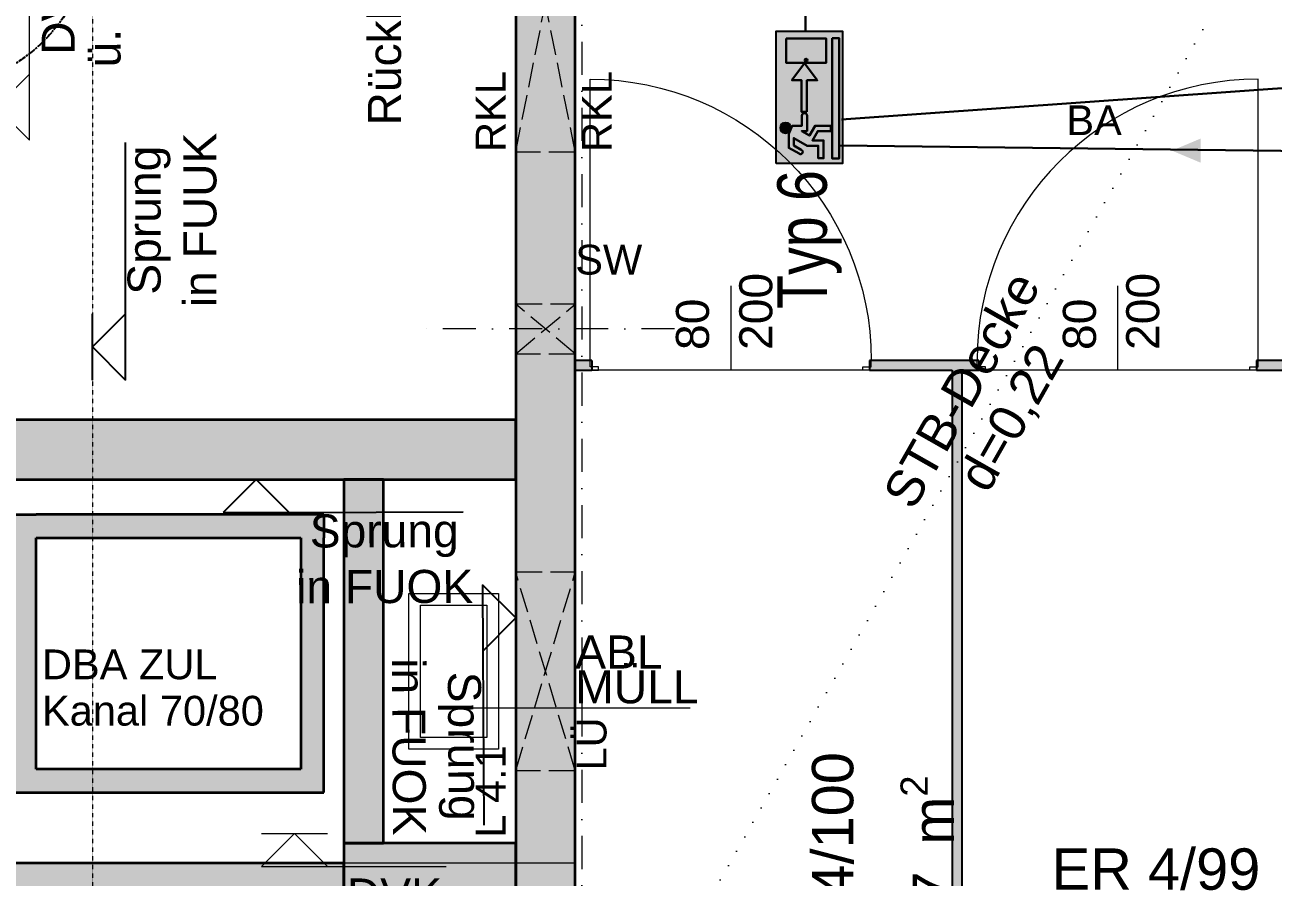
# Model space of a CAD drawing. Header units: millimetres. Extents: x 32522367 to 32638135, y 41424826 to 41540167.
# Drawn here: x 32562245 to 32566018, y 41512432 to 41515007 of the extents above; entities that cross this region are included whole.
import ezdxf
from ezdxf.enums import TextEntityAlignment as Align

# ---------------------------------------------------------------- set-up
doc = ezdxf.new("R2010")
doc.units = ezdxf.units.MM
for name, pattern in [('ACAD_ISO08W100', [36, 24, -3, 6, -3]), ('Achse', [0.2, 0.1, -0.05, 0, -0.05]), ('Punktlinie weit', [0.05, 0, -0.05]), ('Raster', [0.2, 0.1, -0.05, 0, -0.05]), ('Strichlinie eng', [0.1, 0.075, -0.025]), ('Untersicht', [0.1, 0.075, -0.025])]:
    doc.linetypes.add(name, pattern=pattern)
for name, color, linetype in [('000 Achsraster Haupt', 251, 'Continuous'), ('120 Wand Innen tragend', 251, 'Continuous'), ('130 Wand Innen', 251, 'Continuous'), ('215 DVK darüber', 251, 'Continuous'), ('220 Bodenaufbau', 251, 'Continuous'), ('240 Unterdaemmung', 251, 'Continuous'), ('811 Raum 2.Erschließung_ Nebenräume_Allg.räume_Technik', 251, 'Continuous'), ('955 Polierplan Beschriftung', 251, 'Continuous'), ('Archicad Tür-Marker', 251, 'Continuous'), ('Archicad Türen', 251, 'Continuous'), ('dp_GE_SIBEL', 80, 'Continuous')]:
    doc.layers.add(name, color=color, linetype=linetype)
for name, color, linetype, lineweight in [('000 Achsraster Haupt_Stift_Nr__1', 251, 'Continuous', 13), ('120 Wand Innen tragend_Stift_Nr__1', 251, 'Continuous', 13), ('120 Wand Innen tragend_Stift_Nr__24', 251, 'Continuous', 13), ('120 Wand Innen tragend_Stift_Nr__6', 251, 'Continuous', 13), ('120 Wand Innen tragend_Stift_Nr__78', 251, 'Continuous', 13), ('120 Wand Innen tragend_Stift_Nr__8', 251, 'Continuous', 35), ('130 Wand Innen_Stift_Nr__23', 251, 'Continuous', 13), ('130 Wand Innen_Stift_Nr__26', 251, 'Continuous', 13), ('130 Wand Innen_Stift_Nr__29', 251, 'Continuous', 13), ('130 Wand Innen_Stift_Nr__4', 251, 'Continuous', 35), ('130 Wand Innen_Stift_Nr__7', 251, 'Continuous', 25), ('215 DVK darunter_Stift_Nr__1', 251, 'Continuous', 13), ('215 DVK darüber_Stift_Nr__16', 251, 'Continuous', 25), ('215 DVK darüber_Stift_Nr__17', 251, 'Continuous', 18), ('220 Bodenaufbau_Stift_Nr__6', 251, 'Continuous', 13), ('240 Unterdaemmung_Stift_Nr__6', 251, 'Continuous', 13), ('410 Treppe_Stift_Nr__1', 251, 'Continuous', 13), ('715 Lueftung_Stift_Nr__1', 251, 'Continuous', 13), ('720 Haustechnik Installation_Stift_Nr__1', 251, 'Continuous', 13), ('945 Einreichplan Beschriftung_Stift_Nr__61', 251, 'Continuous', 25), ('955 Polierplan Beschriftung_Stift_Nr__1', 251, 'Continuous', 13), ('956 Durchbruch Beschriftung_Stift_Nr__61', 251, 'Continuous', 25), ('Archicad Raumstempel_Stift_Nr__1', 251, 'Continuous', 13), ('Archicad Tür-Marker_Stift_Nr__1', 251, 'Continuous', 13), ('Archicad Türen_Stift_Nr__1', 251, 'Continuous', 13), ('Archicad Türen_Stift_Nr__7', 251, 'Continuous', 25), ('dp_GE_ST_Attribut_Attribut1', 250, 'Continuous', 5)]:
    doc.layers.add(name, color=color, linetype=linetype, lineweight=lineweight)
doc.layers.add('E2_LEHR_WEG_B_INTERPRETATION', color=112, linetype='Continuous', lineweight=80, true_color=0x20dd55)
doc.layers.add('E_ERDUNG', color=150, linetype='ACAD_ISO08W100', true_color=0x0f87ff)
doc.layers.add('E_NACHRTECH', color=3, linetype='Continuous', true_color=0x00fa00)
doc.styles.add('DPG_TXT', font='arial.ttf', dxfattribs={"width": 0.8})
doc.styles.add('ERSTELLTER_STIL_1', font='arial.ttf')

# ---------------------------------------------------------------- blocks, each defined once
blk = doc.blocks.new('9809550')
at = {"color": 18, "lineweight": 30, "true_color": 0x000000}
for points in [[(423921.7, 99168.8), (423956.8, 99168.8), (423956.8, 99202.9), (423984.5, 99214.5), (424033.7, 99214.5), (424053.8, 99178.3)], [(424040.2, 99170.9), (424025.2, 99196.7), (423999.7, 99196.8), (424026.2, 99150.3), (424026.2, 99110.9), (424070.2, 99110.9), (424070.2, 99092.3), (424007.5, 99092.3), (424007.5, 99131.7), (423975, 99113.1), (423975, 99067), (423956.5, 99067), (423956.5, 99122.4), (423990.5, 99141.9), (423975.1, 99168.8), (423975.1, 99150.2), (423921.7, 99150.3)]]:
    blk.add_lwpolyline(points, dxfattribs=at)
blk.add_circle((423963.6, 99225.9), 18.1, dxfattribs=at)
for centre, radius, start, end in [((423921.7, 99159.5), 9.27, 89.9849, 270.0151), ((424047.8, 99173.1), 7.96, 195.7299, 41.4005)]:
    blk.add_arc(centre, radius, start, end, dxfattribs=at)
blk = doc.blocks.new('RIVO_ARR_right')
at = {"true_color": 0x56c81e}
h = blk.add_hatch(color=72, dxfattribs=at)
h.dxf.hatch_style = 1
h.paths.add_polyline_path([(2487.16, 1634.5), (2487.16, 1625.66), (2504.83, 1625.66), (2504.83, 1634.5)])
h.paths.add_polyline_path([(2492.61, 1633.26, -0.535619), (2491.66, 1632.63), (2492.18, 1632.39), (2492.18, 1631.09), (2493.52, 1631.09, -0.998804), (2493.52, 1630.38), (2491.49, 1630.38), (2491.49, 1631.09), (2490.9, 1630.06), (2492.19, 1629.32), (2492.19, 1627.21), (2491.49, 1627.21), (2491.49, 1628.96), (2490.25, 1629.67), (2490.25, 1628.17), (2487.86, 1628.17), (2487.86, 1628.88), (2489.54, 1628.88), (2489.54, 1630.38), (2490.55, 1632.15), (2489.58, 1632.15), (2489.01, 1631.17, -1.25347), (2488.49, 1631.45), (2489.25, 1632.83), (2491.13, 1632.83), (2491.66, 1632.63, -0.302406), (2491.24, 1633.26, -1)], flags=16)
h.paths.add_polyline_path([(2498.29, 1631.11), (2498.29, 1632.4), (2500.54, 1630.72), (2498.27, 1629.02), (2498.27, 1630.4), (2494.05, 1630.4), (2494.05, 1631.11)], flags=16)
h.paths.add_polyline_path([(2500.61, 1633.18), (2503.85, 1633.18), (2503.85, 1627.83), (2500.61, 1627.83)], flags=16)
h.paths.add_polyline_path([(2503.92, 1627.01), (2503.92, 1626.11), (2487.82, 1626.11), (2487.82, 1627.01)], flags=16)
h.paths.add_polyline_path([(2501.16, 1630.51, -1), (2500.78, 1630.51, -1)], flags=0)
at = {"true_color": 0xffffff}
h = blk.add_hatch(color=7, dxfattribs=at)
h.dxf.hatch_style = 1
h.paths.add_polyline_path([(2491.24, 1633.26, 1), (2492.61, 1633.26, 1)])
h = blk.add_hatch(color=7, dxfattribs=at)
h.dxf.hatch_style = 1
h.paths.add_polyline_path([(2492.18, 1632.39), (2491.13, 1632.83), (2489.25, 1632.83), (2488.49, 1631.45, 1.25347), (2489.01, 1631.17), (2489.58, 1632.15), (2490.55, 1632.15), (2489.54, 1630.38), (2489.54, 1628.88), (2487.86, 1628.88), (2487.86, 1628.17), (2490.25, 1628.17), (2490.25, 1629.67), (2491.49, 1628.96), (2491.49, 1627.21), (2492.19, 1627.21), (2492.19, 1629.32), (2490.9, 1630.06), (2491.49, 1631.09), (2491.49, 1630.38), (2493.52, 1630.38, 0.998804), (2493.52, 1631.09), (2492.18, 1631.09)])
h = blk.add_hatch(color=7, dxfattribs=at)
h.dxf.hatch_style = 1
h.paths.add_polyline_path([(2498.29, 1631.11), (2494.05, 1631.11), (2494.05, 1630.4), (2498.27, 1630.4), (2498.27, 1629.02), (2500.54, 1630.72), (2498.29, 1632.4)])
h = blk.add_hatch(color=7, dxfattribs=at)
h.dxf.hatch_style = 1
h.paths.add_polyline_path([(2500.61, 1627.83), (2503.85, 1627.83), (2503.85, 1633.18), (2500.61, 1633.18)])
h.paths.add_polyline_path([(2501.16, 1630.51, -1), (2500.78, 1630.51, -1)], flags=16)
h = blk.add_hatch(color=7, dxfattribs=at)
h.dxf.hatch_style = 1
h.paths.add_polyline_path([(2500.78, 1630.51, 1), (2501.16, 1630.51, 1)])
h = blk.add_hatch(color=7, dxfattribs=at)
h.dxf.hatch_style = 1
h.paths.add_polyline_path([(2487.82, 1627.01), (2487.82, 1626.11), (2503.92, 1626.11), (2503.92, 1627.01)])
blk.add_lwpolyline([(2487.16, 1634.5), (2504.83, 1634.5), (2504.83, 1625.66), (2487.16, 1625.66)], close=True)
at = {"color": 18, "lineweight": 30, "true_color": 0x000000}
blk.add_lwpolyline([(2494.05, 1630.4), (2498.27, 1630.4), (2498.27, 1629.02), (2500.54, 1630.72), (2498.29, 1632.4), (2498.29, 1631.11), (2494.05, 1631.11), (2494.05, 1630.4)], dxfattribs=at)
for points in [[(2503.85, 1633.18), (2500.61, 1633.18), (2500.61, 1627.83), (2503.85, 1627.83)], [(2503.92, 1627.01), (2487.82, 1627.01), (2487.82, 1626.11), (2503.92, 1626.11)]]:
    blk.add_lwpolyline(points, close=True, dxfattribs=at)
blk.add_circle((2500.97, 1630.51), 0.19, dxfattribs=at)
at = {"xscale": -0.0381026673526157, "yscale": 0.0381026673526157, "zscale": 0.0381026673526157, "rotation": 359.9999999997448}
blk.add_blockref('9809550', (18646.07, -2147.51), dxfattribs=at)
blk = doc.blocks.new('ER 4_100__106', base_point=(38.0297, 62.6195))
at = {"layer": 'Archicad Raumstempel_Stift_Nr__1', "color": 7, "lineweight": 13, "insert": (38.0818, 62.1876), "char_height": 0.125, "attachment_point": 1, "rotation": 73.6401, "style": 'ERSTELLTER_STIL_1'}
blk.add_mtext('\\A1;{\\pql;\\pt0,0.05;\\fArial|b0|i0|c0|p0;\\W1.000000;2,07\\fArial|b0|i0|c0|p0;\\W1.000000;\\A1{\\H.66x;\\S^  ;}\\fArial|b0|i0|c0|p0;\\W1.000000; m\\fArial|b0|i0|c0|p0;\\W1.000000;\\A1{\\H.66x;\\S2^  ;}}', dxfattribs=at)
at = {"layer": 'Archicad Raumstempel_Stift_Nr__1', "color": 7, "lineweight": 13, "style": 'ERSTELLTER_STIL_1'}
for tag, p in [('DUMMY_890', (38.0084, 62.9168)), ('ROOM_NAME', (37.8171, 62.2367)), ('DUMMY_891', (38.0527, 62.1961))]:
    blk.add_attdef(tag, text='', height=0.125, rotation=73.6401, dxfattribs=at).set_placement(p, align=Align.TOP_LEFT)
blk = doc.blocks.new('ER 4_99__108', base_point=(38.8557, 62.1854))
at = {"layer": 'Archicad Raumstempel_Stift_Nr__1', "color": 7, "lineweight": 13, "insert": (38.5579, 62.2156), "char_height": 0.125, "attachment_point": 1, "rotation": 343.6401, "style": 'ERSTELLTER_STIL_1'}
blk.add_mtext('\\A1;{\\pql;\\pt0,0.05;\\fArial|b0|i0|c0|p0;\\W1.000000;2,61\\fArial|b0|i0|c0|p0;\\W1.000000;\\A1{\\H.66x;\\S^  ;}\\fArial|b0|i0|c0|p0;\\W1.000000; m\\fArial|b0|i0|c0|p0;\\W1.000000;\\A1{\\H.66x;\\S2^  ;}}', dxfattribs=at)
at = {"layer": 'Archicad Raumstempel_Stift_Nr__1', "color": 7, "lineweight": 13, "style": 'ERSTELLTER_STIL_1'}
for tag, p in [('ROOM_NAME', (38.6356, 62.4517)), ('DUMMY_890', (39.2003, 62.3146)), ('DUMMY_891', (38.5665, 62.2447))]:
    blk.add_attdef(tag, text='', height=0.125, rotation=343.6401, dxfattribs=at).set_placement(p, align=Align.TOP_LEFT)
blk = doc.blocks.new('Öffnung_3')
at = {"layer": '120 Wand Innen tragend_Stift_Nr__1', "color": 7, "linetype": 'Untersicht', "lineweight": 13}
for p, q in [((37.8464, 64.8776), (37.9272, 65.7919)), ((37.6737, 64.9283), (38.0999, 65.7412))]:
    blk.add_line(p, q, dxfattribs=at)
at = {"layer": '120 Wand Innen tragend_Stift_Nr__6', "color": 7, "linetype": 'Untersicht', "lineweight": 13, "flags": 128}
for points in [[(38.0999, 65.7412), (37.9272, 65.7919)], [(37.6737, 64.9283), (37.8464, 64.8776)]]:
    blk.add_lwpolyline(points, dxfattribs=at)
at = {"layer": '120 Wand Innen tragend_Stift_Nr__8', "color": 7, "linetype": 'Continuous', "lineweight": 35, "flags": 128}
for points in [[(37.9272, 65.7919), (37.6737, 64.9283)], [(37.8464, 64.8776), (38.0999, 65.7412)]]:
    blk.add_lwpolyline(points, dxfattribs=at)
blk = doc.blocks.new('Öffnung_4')
at = {"layer": '120 Wand Innen tragend_Stift_Nr__1', "color": 7, "linetype": 'Untersicht', "lineweight": 13}
for p, q in [((37.3197, 63.0833), (37.316, 63.7097)), ((37.147, 63.134), (37.4887, 63.659))]:
    blk.add_line(p, q, dxfattribs=at)
at = {"layer": '120 Wand Innen tragend_Stift_Nr__6', "color": 7, "linetype": 'Untersicht', "lineweight": 13, "flags": 128}
for points in [[(37.4887, 63.659), (37.316, 63.7097)], [(37.147, 63.134), (37.3197, 63.0833)]]:
    blk.add_lwpolyline(points, dxfattribs=at)
at = {"layer": '120 Wand Innen tragend_Stift_Nr__8', "color": 7, "linetype": 'Continuous', "lineweight": 35, "flags": 128}
for points in [[(37.316, 63.7097), (37.147, 63.134)], [(37.3197, 63.0833), (37.4887, 63.659)]]:
    blk.add_lwpolyline(points, dxfattribs=at)
blk = doc.blocks.new('Öffnung_10')
at = {"layer": '120 Wand Innen tragend_Stift_Nr__1', "color": 7, "linetype": 'Untersicht', "lineweight": 13}
for p, q in [((37.6746, 64.2923), (37.5442, 64.4869)), ((37.5019, 64.343), (37.7169, 64.4362))]:
    blk.add_line(p, q, dxfattribs=at)
at = {"layer": '120 Wand Innen tragend_Stift_Nr__78', "color": 5, "linetype": 'Achse', "lineweight": 13}
blk.add_line((37.9836, 64.2798), (37.2352, 64.4995), dxfattribs=at)
blk = doc.blocks.new('Öffnung_12')
at = {"layer": '120 Wand Innen tragend_Stift_Nr__1', "color": 7, "linetype": 'Untersicht', "lineweight": 13}
for p, q in [((37.6746, 64.2923), (37.5442, 64.4869)), ((37.5019, 64.343), (37.7169, 64.4362))]:
    blk.add_line(p, q, dxfattribs=at)
at = {"layer": '120 Wand Innen tragend_Stift_Nr__6', "color": 7, "linetype": 'Untersicht', "lineweight": 13, "flags": 128}
for points in [[(37.7169, 64.4362), (37.5442, 64.4869)], [(37.5019, 64.343), (37.6746, 64.2923)]]:
    blk.add_lwpolyline(points, dxfattribs=at)
at = {"layer": '120 Wand Innen tragend_Stift_Nr__78', "color": 5, "linetype": 'Achse', "lineweight": 13}
blk.add_line((37.9836, 64.2798), (37.2352, 64.4995), dxfattribs=at)
at = {"layer": '120 Wand Innen tragend_Stift_Nr__8', "color": 7, "linetype": 'Continuous', "lineweight": 35, "flags": 128}
for points in [[(37.5442, 64.4869), (37.5019, 64.343)], [(37.6746, 64.2923), (37.7169, 64.4362)]]:
    blk.add_lwpolyline(points, dxfattribs=at)
blk = doc.blocks.new('Wand_1', base_point=(37.0043, 62.0087))
at = {"layer": '120 Wand Innen tragend_Stift_Nr__24', "linetype": 'Continuous', "lineweight": 13}
blk.add_hatch(color=92, dxfattribs=at).paths.add_polyline_path([(36.8315, 62.0594), (37.0043, 62.0087), (38.8154, 68.1783), (38.6427, 68.229)])
at = {"layer": '120 Wand Innen tragend_Stift_Nr__8', "color": 7, "linetype": 'Continuous', "lineweight": 35, "flags": 128}
for points in [[(37.6737, 64.9283), (37.5442, 64.4869)], [(37.7169, 64.4362), (37.8464, 64.8776)], [(37.5019, 64.343), (37.316, 63.7097)], [(37.4887, 63.659), (37.6746, 64.2923)], [(37.147, 63.134), (36.9583, 62.4912)], [(37.131, 62.4405), (37.3197, 63.0833)]]:
    blk.add_lwpolyline(points, dxfattribs=at)
blk = doc.blocks.new('Decke_16', base_point=(24.3313, 82.1748))
at = {"layer": '220 Bodenaufbau_Stift_Nr__6', "color": 7, "linetype": 'Continuous', "lineweight": 13, "flags": 128}
blk.add_lwpolyline([(59.3435, 55.1382), (36.9197, 61.7208), (37.2409, 62.8147), (35.5329, 63.316), (36.3329, 66.0411), (34.577, 66.5565), (35.7318, 70.4905), (29.7541, 72.2453), (27.0697, 63.1012), (28.6817, 62.628), (28.1015, 60.6514), (28.9938, 60.3894), (28.2727, 57.9331), (27.6682, 58.1105), (26.8711, 55.3951), (27.7443, 55.1388), (27.4133, 54.0114)], dxfattribs=at)
blk = doc.blocks.new('Decke_19', base_point=(41.8861, 66.7454))
at = {"layer": '240 Unterdaemmung_Stift_Nr__6', "color": 7, "linetype": 'Strichlinie eng', "lineweight": 13, "flags": 128}
blk.add_lwpolyline([(41.8861, 66.7454), (38.6717, 67.689), (37.0042, 62.0087), (40.2186, 61.0651)], close=True, dxfattribs=at)
blk = doc.blocks.new('Wand_37', base_point=(36.3836, 66.2138))
at = {"layer": '120 Wand Innen tragend_Stift_Nr__24', "linetype": 'Continuous', "lineweight": 13}
blk.add_hatch(color=92, dxfattribs=at).paths.add_polyline_path([(36.1602, 66.0918), (35.3856, 63.4531), (35.5583, 63.4024), (36.3329, 66.0411)])
at = {"layer": '120 Wand Innen tragend_Stift_Nr__8', "color": 7, "linetype": 'Continuous', "lineweight": 35, "flags": 128}
for points in [[(36.1602, 66.0918), (35.3856, 63.4531)], [(35.5583, 63.4024), (36.3329, 66.0411)], [(35.3856, 63.4531), (35.5583, 63.4024)]]:
    blk.add_lwpolyline(points, dxfattribs=at)
blk = doc.blocks.new('Wand_156', base_point=(37.4456, 64.1511))
at = {"layer": '120 Wand Innen tragend_Stift_Nr__24', "linetype": 'Continuous', "lineweight": 13}
blk.add_hatch(color=92, dxfattribs=at).paths.add_polyline_path([(37.4456, 64.1511), (35.9391, 64.5933), (35.8884, 64.4206), (37.3949, 63.9784)])
at = {"layer": '120 Wand Innen tragend_Stift_Nr__8', "color": 7, "linetype": 'Continuous', "lineweight": 35, "flags": 128}
for points in [[(35.9391, 64.5933), (35.8884, 64.4206)], [(37.4456, 64.1511), (35.9391, 64.5933)], [(35.8884, 64.4206), (37.3949, 63.9784)], [(37.3949, 63.9784), (37.4456, 64.1511)]]:
    blk.add_lwpolyline(points, dxfattribs=at)
blk = doc.blocks.new('Wand_157', base_point=(36.5862, 63.0694))
at = {"layer": '130 Wand Innen_Stift_Nr__23', "linetype": 'Continuous', "lineweight": 13}
blk.add_hatch(color=91, dxfattribs=at).paths.add_polyline_path([(36.7013, 63.0356), (37.0112, 64.091), (36.896, 64.1248), (36.5862, 63.0694)])
at = {"layer": '130 Wand Innen_Stift_Nr__4', "color": 7, "linetype": 'Continuous', "lineweight": 35, "flags": 128}
for points in [[(36.896, 64.1248), (36.5862, 63.0694)], [(37.0112, 64.091), (36.896, 64.1248)], [(36.7013, 63.0356), (37.0112, 64.091)], [(36.5862, 63.0694), (36.7013, 63.0356)]]:
    blk.add_lwpolyline(points, dxfattribs=at)
blk = doc.blocks.new('Wand_158', base_point=(36.5244, 63.3209))
at = {"layer": '130 Wand Innen_Stift_Nr__29', "linetype": 'Continuous', "lineweight": 13}
for points in [[(35.6699, 63.4988), (35.7568, 63.5462), (35.6897, 63.5659)], [(35.7568, 63.5462), (35.6699, 63.4988), (35.7371, 63.479)], [(35.7371, 63.479), (36.5047, 63.2537), (36.5244, 63.3209), (35.7568, 63.5462)], [(36.5244, 63.3209), (36.5047, 63.2537), (36.5719, 63.234)], [(36.5916, 63.3012), (36.5244, 63.3209), (36.5719, 63.234)]]:
    blk.add_hatch(color=6, dxfattribs=at).paths.add_polyline_path(points)
at = {"layer": '130 Wand Innen_Stift_Nr__4', "color": 7, "linetype": 'Continuous', "lineweight": 35, "flags": 128}
for points in [[(35.6699, 63.4988), (35.6897, 63.5659)], [(36.5244, 63.3209), (35.7568, 63.5462)], [(35.6699, 63.4988), (36.5719, 63.234)], [(36.5719, 63.234), (36.5916, 63.3012)]]:
    blk.add_lwpolyline(points, dxfattribs=at)
blk = doc.blocks.new('Wand_159', base_point=(35.7568, 63.5462))
at = {"layer": '130 Wand Innen_Stift_Nr__29', "linetype": 'Continuous', "lineweight": 13}
for points in [[(35.8868, 64.2376), (35.954, 64.2179), (35.9065, 64.3048)], [(35.9065, 64.3048), (35.954, 64.2179), (35.9737, 64.285)], [(35.8868, 64.2376), (35.6897, 63.5659), (35.7568, 63.5462), (35.954, 64.2179)]]:
    blk.add_hatch(color=6, dxfattribs=at).paths.add_polyline_path(points)
at = {"layer": '130 Wand Innen_Stift_Nr__4', "color": 7, "linetype": 'Continuous', "lineweight": 35, "flags": 128}
for points in [[(35.9065, 64.3048), (35.6897, 63.5659)], [(35.9065, 64.3048), (35.9737, 64.285)], [(35.7568, 63.5462), (35.954, 64.2179)]]:
    blk.add_lwpolyline(points, dxfattribs=at)
blk = doc.blocks.new('Wand_160', base_point=(35.954, 64.2179))
at = {"layer": '130 Wand Innen_Stift_Nr__29', "linetype": 'Continuous', "lineweight": 13}
for points in [[(36.7413, 64.0597), (35.9737, 64.285), (35.954, 64.2179), (36.7216, 63.9925)], [(36.7413, 64.0597), (36.7216, 63.9925), (36.8085, 64.04)], [(36.7216, 63.9925), (36.7888, 63.9728), (36.8085, 64.04)]]:
    blk.add_hatch(color=6, dxfattribs=at).paths.add_polyline_path(points)
at = {"layer": '130 Wand Innen_Stift_Nr__4', "color": 7, "linetype": 'Continuous', "lineweight": 35, "flags": 128}
for points in [[(36.8085, 64.04), (35.9737, 64.285)], [(35.954, 64.2179), (36.7216, 63.9925)], [(36.8085, 64.04), (36.7888, 63.9728)]]:
    blk.add_lwpolyline(points, dxfattribs=at)
blk = doc.blocks.new('Wand_161', base_point=(36.7216, 63.9925))
at = {"layer": '130 Wand Innen_Stift_Nr__29', "linetype": 'Continuous', "lineweight": 13}
blk.add_hatch(color=6, dxfattribs=at).paths.add_polyline_path([(36.5916, 63.3012), (36.7888, 63.9728), (36.7216, 63.9925), (36.5244, 63.3209)])
at = {"layer": '130 Wand Innen_Stift_Nr__4', "color": 7, "linetype": 'Continuous', "lineweight": 35, "flags": 128}
for points in [[(36.7216, 63.9925), (36.5244, 63.3209)], [(36.5916, 63.3012), (36.7888, 63.9728)]]:
    blk.add_lwpolyline(points, dxfattribs=at)
blk = doc.blocks.new('Wand_162', base_point=(35.4991, 63.2009))
at = {"layer": '130 Wand Innen_Stift_Nr__23', "linetype": 'Continuous', "lineweight": 13}
blk.add_hatch(color=91, dxfattribs=at).paths.add_polyline_path([(35.4991, 63.2009), (36.5355, 62.8967), (36.5693, 63.0118), (35.5329, 63.316)])
at = {"layer": '130 Wand Innen_Stift_Nr__4', "color": 7, "linetype": 'Continuous', "lineweight": 35, "flags": 128}
for points in [[(35.5329, 63.316), (35.4991, 63.2009)], [(36.5693, 63.0118), (35.5329, 63.316)], [(35.4991, 63.2009), (36.5355, 62.8967)], [(36.5355, 62.8967), (36.5693, 63.0118)]]:
    blk.add_lwpolyline(points, dxfattribs=at)
blk = doc.blocks.new('Wand_163', base_point=(37.0343, 62.7502))
at = {"layer": '120 Wand Innen tragend_Stift_Nr__24', "linetype": 'Continuous', "lineweight": 13}
blk.add_hatch(color=92, dxfattribs=at).paths.add_polyline_path([(37.085, 62.9229), (36.5862, 63.0694), (36.5355, 62.8967), (37.0343, 62.7502)])
at = {"layer": '120 Wand Innen tragend_Stift_Nr__8', "color": 7, "linetype": 'Continuous', "lineweight": 35, "flags": 128}
for points in [[(36.5862, 63.0694), (36.5355, 62.8967)], [(37.085, 62.9229), (36.5862, 63.0694)], [(37.0343, 62.7502), (37.085, 62.9229)], [(36.5355, 62.8967), (37.0343, 62.7502)]]:
    blk.add_lwpolyline(points, dxfattribs=at)
blk = doc.blocks.new('Blockrahmentür 1-Fl 27_3')
at = {"layer": 'Archicad Türen_Stift_Nr__1', "color": 7, "linetype": 'Continuous', "lineweight": 13}
for p, q in [((0.425, 0), (0.425, 0.85)), ((-0.425, -0.02), (-0.425, 0)), ((-0.425, 0), (-0.42, 0)), ((-0.42, 0), (-0.42, -0.03)), ((0.425, 0), (0.42, 0)), ((0.42, 0), (0.42, -0.03)), ((0.425, -0.02), (0.425, 0)), ((-0.4, -0.02), (-0.425, -0.02)), ((-0.42, -0.03), (-0.4, -0.03)), ((-0.4, -0.03), (-0.4, -0.02)), ((0.4, -0.03), (0.4, -0.02)), ((0.4, -0.02), (0.425, -0.02)), ((0.42, -0.03), (0.4, -0.03))]:
    blk.add_line(p, q, dxfattribs=at)
blk.add_arc((0.425, 0), 0.85, 90, 180, dxfattribs=at)
at = {"layer": 'Archicad Türen_Stift_Nr__7', "color": 7, "linetype": 'Continuous', "lineweight": 25}
for p, q in [((-0.42, 0), (-0.42, -0.03)), ((-0.42, 0), (-0.42, -0.03)), ((0.42, 0), (0.42, -0.03)), ((0.42, 0), (0.42, -0.03))]:
    blk.add_line(p, q, dxfattribs=at)
blk = doc.blocks.new('T Marker AUT 27_3')
at = {"layer": 'Archicad Tür-Marker_Stift_Nr__1', "color": 7, "linetype": 'Continuous', "lineweight": 13}
blk.add_line((0, -0.255), (0, 0), dxfattribs=at)
at = {"layer": 'Archicad Tür-Marker_Stift_Nr__1', "color": 7, "lineweight": 13, "style": 'ERSTELLTER_STIL_1'}
for tag, height, p in [('DUMMY_270', 0.1, (-0.165, 0.0026)), ('DUMMY_268', 0.1, (0.0264, 0.0026)), ('DUMMY_269', 0.0667, (0.0931, -0.1825)), ('DUMMY_271', 0.0667, (-0.0983, -0.2588))]:
    blk.add_attdef(tag, text='', height=height, rotation=270, dxfattribs=at).set_placement(p, align=Align.BOTTOM_LEFT)
blk = doc.blocks.new('Wand_173', base_point=(49.7972, 60.7128))
at = {"layer": '130 Wand Innen_Stift_Nr__26', "linetype": 'Continuous', "lineweight": 13}
for points in [[(37.669, 64.2731), (37.6605, 64.2443), (37.7085, 64.2303), (37.717, 64.259)], [(38.5145, 63.9937), (38.8311, 63.9007), (38.8396, 63.9295), (38.5229, 64.0224)], [(39.6456, 63.6929), (39.6371, 63.6641), (39.9346, 63.5768), (39.943, 63.6056)]]:
    blk.add_hatch(color=5, dxfattribs=at).paths.add_polyline_path(points)
at = {"layer": '130 Wand Innen_Stift_Nr__7', "color": 7, "linetype": 'Continuous', "lineweight": 25}
for p, q in [((37.717, 64.259), (37.7085, 64.2303)), ((38.5229, 64.0224), (38.5145, 63.9937)), ((38.8396, 63.9295), (38.8311, 63.9007)), ((39.6456, 63.6929), (39.6371, 63.6641))]:
    blk.add_line(p, q, dxfattribs=at)
at = {"layer": '130 Wand Innen_Stift_Nr__7', "color": 7, "linetype": 'Continuous', "lineweight": 25, "flags": 128}
for points in [[(37.669, 64.2731), (37.6605, 64.2443)], [(37.717, 64.259), (37.669, 64.2731)], [(37.6605, 64.2443), (37.7085, 64.2303)], [(38.8396, 63.9295), (38.5229, 64.0224)], [(38.5145, 63.9937), (38.7544, 63.9232)], [(38.7832, 63.9148), (38.8311, 63.9007)], [(39.943, 63.6056), (39.6456, 63.6929)], [(39.6371, 63.6641), (39.8578, 63.5993)]]:
    blk.add_lwpolyline(points, dxfattribs=at)
at = {"layer": 'Archicad Tür-Marker', "color": 7, "lineweight": 13}
ref = blk.add_blockref('T Marker AUT 27_3', (38.1115, 64.112), dxfattribs=dict(at, rotation=163.6400892099299))
ref.add_attrib('DUMMY_268', '80', dxfattribs={"layer": 'Archicad Tür-Marker_Stift_Nr__1', "color": 7, "lineweight": 13, "height": 0.1, "rotation": 73.6401, "style": 'ERSTELLTER_STIL_1'}).set_placement((38.0946, 64.1808), align=Align.BOTTOM_LEFT)
ref.add_attrib('DUMMY_270', '200', dxfattribs={"layer": 'Archicad Tür-Marker_Stift_Nr__1', "color": 7, "lineweight": 13, "height": 0.1, "rotation": 73.6401, "style": 'ERSTELLTER_STIL_1'}).set_placement((38.2783, 64.1269), align=Align.BOTTOM_LEFT)
ref = blk.add_blockref('T Marker AUT 27_3', (39.2341, 63.7824), dxfattribs=dict(at, rotation=163.6400892099299))
ref.add_attrib('DUMMY_268', '80', dxfattribs={"layer": 'Archicad Tür-Marker_Stift_Nr__1', "color": 7, "lineweight": 13, "height": 0.1, "rotation": 73.6401, "style": 'ERSTELLTER_STIL_1'}).set_placement((39.2172, 63.8512), align=Align.BOTTOM_LEFT)
ref.add_attrib('DUMMY_270', '200', dxfattribs={"layer": 'Archicad Tür-Marker_Stift_Nr__1', "color": 7, "lineweight": 13, "height": 0.1, "rotation": 73.6401, "style": 'ERSTELLTER_STIL_1'}).set_placement((39.4009, 63.7973), align=Align.BOTTOM_LEFT)
at = {"layer": 'Archicad Türen', "color": 7, "linetype": 'Continuous', "lineweight": 13, "xscale": -0.9999999999999998, "rotation": 343.6400892099299}
blk.add_blockref('Blockrahmentür 1-Fl 27_3', (38.12, 64.1407), dxfattribs=at)
at = {"layer": 'Archicad Türen', "color": 7, "linetype": 'Continuous', "lineweight": 13, "rotation": 343.6400892099299}
blk.add_blockref('Blockrahmentür 1-Fl 27_3', (39.2426, 63.8112), dxfattribs=at)
blk = doc.blocks.new('Wand_191', base_point=(39.2303, 61.3552))
at = {"layer": '130 Wand Innen_Stift_Nr__26', "linetype": 'Continuous', "lineweight": 13}
blk.add_hatch(color=5, dxfattribs=at).paths.add_polyline_path([(39.2303, 61.3552), (39.8866, 63.5909), (39.8578, 63.5993), (39.2015, 61.3637)])
at = {"layer": '130 Wand Innen_Stift_Nr__7', "color": 7, "linetype": 'Continuous', "lineweight": 25, "flags": 128}
for points in [[(39.8578, 63.5993), (39.2015, 61.3637)], [(39.2303, 61.3552), (39.8866, 63.5909)], [(39.2015, 61.3637), (39.2303, 61.3552)]]:
    blk.add_lwpolyline(points, dxfattribs=at)
blk = doc.blocks.new('Wand_194', base_point=(38.1269, 61.6791))
at = {"layer": '130 Wand Innen_Stift_Nr__26', "linetype": 'Continuous', "lineweight": 13}
blk.add_hatch(color=5, dxfattribs=at).paths.add_polyline_path([(38.1269, 61.6791), (38.7832, 63.9148), (38.7544, 63.9232), (38.0981, 61.6876)])
at = {"layer": '130 Wand Innen_Stift_Nr__7', "color": 7, "linetype": 'Continuous', "lineweight": 25, "flags": 128}
for points in [[(38.7544, 63.9232), (38.0981, 61.6876)], [(38.1269, 61.6791), (38.7832, 63.9148)], [(38.0981, 61.6876), (38.1269, 61.6791)]]:
    blk.add_lwpolyline(points, dxfattribs=at)
blk = doc.blocks.new('Höhenbemaßung_15', base_point=(36.2054, 65.5004))
at = {"layer": '215 DVK darüber_Stift_Nr__17', "color": 190, "linetype": 'Continuous', "lineweight": 18, "true_color": 0x9900ff}
for p, q in [((36.3296, 65.5682), (36.4304, 65.9119)), ((36.1773, 65.4045), (36.2336, 65.5964)), ((36.3296, 65.5682), (36.2054, 65.5004)), ((36.2732, 65.3763), (36.3296, 65.5682)), ((36.2054, 65.5004), (36.2732, 65.3763))]:
    blk.add_line(p, q, dxfattribs=at)
at = {"layer": '215 DVK darüber_Stift_Nr__17', "color": 190, "lineweight": 18, "true_color": 0x9900ff, "char_height": 0.1, "attachment_point": 7, "rotation": 73.6401, "style": 'ERSTELLTER_STIL_1'}
for s, insert in [('\\A1;{\\pql;\\fArial|b0|i0|c0|p0;\\W1.000000;DVK}', (36.4768, 65.5856)), ('\\A1;{\\pql;\\fArial|b0|i0|c0|p0;\\W1.000000;ü. UG}', (36.6004, 65.5096))]:
    blk.add_mtext(s, dxfattribs=dict(at, insert=insert))
blk = doc.blocks.new('Höhenbemaßung_16', base_point=(36.452, 63.14))
at = {"layer": '215 DVK darüber_Stift_Nr__17', "color": 190, "linetype": 'Continuous', "lineweight": 18, "true_color": 0x9900ff}
for p, q in [((36.452, 63.14), (36.3278, 63.0723)), ((36.356, 63.1682), (36.5479, 63.1119)), ((36.5197, 63.0159), (36.452, 63.14)), ((36.3278, 63.0723), (36.5197, 63.0159)), ((36.5197, 63.0159), (36.8634, 62.915))]:
    blk.add_line(p, q, dxfattribs=at)
at = {"layer": '215 DVK darüber_Stift_Nr__17', "color": 190, "lineweight": 18, "true_color": 0x9900ff, "char_height": 0.1, "attachment_point": 7, "rotation": 343.6401, "style": 'ERSTELLTER_STIL_1'}
for s, insert in [('\\A1;{\\pql;\\fArial|b0|i0|c0|p0;\\W1.000000;DVK}', (36.5371, 62.8687)), ('\\A1;{\\pql;\\fArial|b0|i0|c0|p0;\\W1.000000;ü. UG}', (36.4611, 62.7451))]:
    blk.add_mtext(s, dxfattribs=dict(at, insert=insert))
blk = doc.blocks.new('Höhenbemaßung_21', base_point=(36.2795, 64.7233))
at = {"layer": '215 DVK darüber_Stift_Nr__16', "color": 5, "linetype": 'Continuous', "lineweight": 25}
for p, q in [((36.4037, 64.7911), (36.5496, 65.2883)), ((36.2514, 64.6273), (36.3077, 64.8192)), ((36.4037, 64.7911), (36.2795, 64.7233)), ((36.3473, 64.5992), (36.4037, 64.7911)), ((36.2795, 64.7233), (36.3473, 64.5992))]:
    blk.add_line(p, q, dxfattribs=at)
at = {"layer": '215 DVK darüber_Stift_Nr__16', "color": 5, "lineweight": 25, "char_height": 0.1, "attachment_point": 7, "rotation": 73.6401, "style": 'ERSTELLTER_STIL_1'}
for s, insert in [('\\A1;{\\pql;\\fArial|b0|i0|c0|p0;\\W1.000000;Sprung}', (36.5509, 64.8083)), ('\\A1;{\\pql;\\fArial|b0|i0|c0|p0;\\W1.000000;in FUUK}', (36.6745, 64.7324))]:
    blk.add_mtext(s, dxfattribs=dict(at, insert=insert))
blk = doc.blocks.new('Höhenbemaßung_28', base_point=(36.6417, 64.1995))
at = {"layer": '215 DVK darüber_Stift_Nr__16', "color": 5, "linetype": 'Continuous', "lineweight": 25}
for p, q in [((36.6417, 64.1995), (36.5177, 64.1314)), ((36.5456, 64.2274), (36.7377, 64.1716)), ((36.7098, 64.0756), (36.6417, 64.1995)), ((36.5177, 64.1314), (36.7098, 64.0756)), ((36.7098, 64.0756), (37.2147, 63.9289))]:
    blk.add_line(p, q, dxfattribs=at)
at = {"layer": '215 DVK darüber_Stift_Nr__16', "color": 5, "lineweight": 25, "char_height": 0.1, "attachment_point": 7, "rotation": 343.7995, "style": 'ERSTELLTER_STIL_1'}
for s, insert in [('\\A1;{\\pql;\\fArial|b0|i0|c0|p0;\\W1.000000;Sprung}', (36.7311, 63.9273)), ('\\A1;{\\pql;\\fArial|b0|i0|c0|p0;\\W1.000000;in FUOK}', (36.6519, 63.8046))]:
    blk.add_mtext(s, dxfattribs=dict(at, insert=insert))
blk = doc.blocks.new('Höhenbemaßung_253', base_point=(37.277, 63.5769))
at = {"layer": '215 DVK darüber_Stift_Nr__16', "color": 5, "linetype": 'Continuous', "lineweight": 25}
for p, q in [((37.2085, 63.7006), (37.1533, 63.5084)), ((37.277, 63.5769), (37.2085, 63.7006)), ((37.3046, 63.6731), (37.2495, 63.4808)), ((37.1533, 63.5084), (37.277, 63.5769)), ((37.1533, 63.5084), (37.0083, 63.003))]:
    blk.add_line(p, q, dxfattribs=at)
at = {"layer": '215 DVK darüber_Stift_Nr__16', "color": 5, "lineweight": 25, "char_height": 0.1, "attachment_point": 7, "rotation": 253.9943, "style": 'ERSTELLTER_STIL_1'}
for s, insert in [('\\A1;{\\pql;\\fArial|b0|i0|c0|p0;\\W1.000000;in FUOK}', (36.8821, 63.5654)), ('\\A1;{\\pql;\\fArial|b0|i0|c0|p0;\\W1.000000;Sprung}', (37.0052, 63.4866))]:
    blk.add_mtext(s, dxfattribs=dict(at, insert=insert))
blk = doc.blocks.new('Etikett_33', base_point=(36.747, 61.7715))
at = {"layer": '955 Polierplan Beschriftung_Stift_Nr__1', "color": 7, "linetype": 'Punktlinie weit', "lineweight": 13}
blk.add_line((36.747, 61.7715), (41.8861, 66.7454), dxfattribs=at)
at = {"layer": '955 Polierplan Beschriftung_Stift_Nr__1', "color": 7, "lineweight": 13, "insert": (38.8454, 63.7963), "char_height": 0.11, "attachment_point": 5, "rotation": 44.0641, "line_spacing_factor": 0.929581, "style": 'ERSTELLTER_STIL_1'}
blk.add_mtext('\\A1;{\\pqc;\\fArial|b0|i0|c0|p0;\\W1.000000;\\fArial|b0|i0|c0|p0;\\W1.000000;\\fArial|b0|i0|c0|p0;\\W1.000000;STB-Decke\\fArial|b0|i0|c0|p0;\\W1.000000;\\A1{\\H.66x;\\S^  ;}\\fArial|b0|i0|c0|p0;\\W1.000000;\\fArial|b0|i0|c0|p0;\\W1.000000;\\P\\pqc;\\fArial|b0|i0|c0|p0;\\W1.000000;d=\\fArial|b0|i0|c0|p0;\\W1.000000;\\fArial|b0|i0|c0|p0;\\W1.000000;0,22\\fArial|b0|i0|c0|p0;\\W1.000000;\\A1{\\H.66x;\\S^  ;}\\fArial|b0|i0|c0|p0;\\W1.000000;\\fArial|b0|i0|c0|p0;\\W1.000000;}', dxfattribs=at)
blk = doc.blocks.new('Standard-Rastermarker')
at = {"layer": '000 Achsraster Haupt_Stift_Nr__1', "color": 7, "linetype": 'Raster', "lineweight": 13}
blk.add_line((1, 0), (73, 0), dxfattribs=at)
at = {"layer": '000 Achsraster Haupt_Stift_Nr__1', "color": 7, "lineweight": 13, "style": 'ERSTELLTER_STIL_1'}
for tag, p in [('AC_MarkerText_1_0', (-0.3593, -0.0343)), ('AC_MarkerText_1_1', (74.1407, -0.0343))]:
    blk.add_attdef(tag, text='', height=0.15, rotation=90, dxfattribs=at).set_placement(p, align=Align.TOP_CENTER)

msp = doc.modelspace()

# ---------------------------------------------------------------- linework, layer by layer
at = {"layer": '215 DVK darunter_Stift_Nr__1', "color": 7, "linetype": 'Strichlinie eng', "lineweight": 13}
msp.add_lwpolyline([(32559798.491, 41515813.505), (32562448.497, 41515813.518), (32562448.516, 41512243.518), (32559798.509, 41512243.505)], close=True, dxfattribs=at)
at = {"layer": '410 Treppe_Stift_Nr__1', "color": 7, "linetype": 'Continuous', "lineweight": 13}
msp.add_line((32564256.453, 41512942.135), (32563584.742, 41512942.132), dxfattribs=at)
at = {"layer": '715 Lueftung_Stift_Nr__1', "color": 7, "linetype": 'Continuous', "lineweight": 13}
for points in [[(32563405.391, 41513289.201), (32563676.747, 41513289.203), (32563676.749, 41512817.847), (32563405.394, 41512817.845)], [(32563441.069, 41513253.523), (32563641.069, 41513253.524), (32563641.071, 41512853.524), (32563441.071, 41512853.523)]]:
    msp.add_lwpolyline(points, close=True, dxfattribs=at)
at = {"layer": '811 Raum 2.Erschließung_ Nebenräume_Allg.räume_Technik', "color": 31, "linetype": 'Continuous', "lineweight": 0, "true_color": 0xffcc66, "flags": 128}
for points in [[(32563908.482, 41517553.725), (32563908.512, 41511633.531), (32576548.512, 41511633.595), (32576548.482, 41517553.589), (32570798.477, 41517553.559), (32570798.476, 41517703.558), (32569648.476, 41517703.553), (32568528.474, 41517703.546), (32568528.475, 41517555.672), (32567348.474, 41517555.669), (32566199.029, 41517555.679), (32566199.037, 41517553.75)], [(32560828.484, 41517133.51), (32560828.492, 41515703.51), (32562128.491, 41515703.517), (32562128.501, 41513813.517), (32563728.501, 41513813.525), (32563728.484, 41517133.525), (32562208.484, 41517133.517)], [(32563908.5, 41513963.531), (32563908.509, 41512147.317), (32565048.5, 41512147.323), (32565048.491, 41513963.537)], [(32565078.491, 41513963.52), (32565078.503, 41511633.53), (32566198.504, 41511633.536), (32566198.492, 41513963.526)]]:
    msp.add_lwpolyline(points, close=True, dxfattribs=at)
at = {"layer": 'E2_LEHR_WEG_B_INTERPRETATION', "color": 112, "true_color": 0x20dd55}
msp.add_solid([(32565712.663, 41514627.59), (32565800.016, 41514664.278), (32565800.016, 41514590.902)], dxfattribs=at)
at = {"layer": 'E_ERDUNG', "color": 5}
msp.add_circle((32561948.493, 41515313.516), 500.021, dxfattribs=at)
at = {"layer": 'E_NACHRTECH', "color": 3, "lineweight": 30}
for points in [[(32564604.236, 41514987.26), (32564609.56, 41517313.659)], [(32571711.174, 41514558.727), (32564707.841, 41514643.216)]]:
    msp.add_lwpolyline(points, dxfattribs=at)
at = {"layer": 'E_NACHRTECH', "color": 4, "lineweight": 30}
msp.add_lwpolyline([(32568539.118, 41514993.97), (32564713.788, 41514721.236)], dxfattribs=at)

# ---------------------------------------------------------------- block references
at = {"layer": '000 Achsraster Haupt', "color": 7, "linetype": 'Continuous', "lineweight": 18, "xscale": 1000, "yscale": 1000, "zscale": 1000, "rotation": 270.0002954042531}
msp.add_blockref('Standard-Rastermarker', (32563928.391, 41535366.62), dxfattribs=at)
at = {"layer": '120 Wand Innen tragend', "color": 7, "lineweight": 35, "xscale": 1000, "yscale": 1000, "zscale": 1000, "rotation": 16.36019999999994}
for name, p in [('Wand_1', (32563908.512, 41511633.543)), ('Wand_37', (32562128.492, 41515493.517)), ('Wand_156', (32563728.501, 41513813.525)), ('Wand_163', (32563728.508, 41512353.525))]:
    msp.add_blockref(name, p, dxfattribs=at)
at = {"layer": '120 Wand Innen tragend', "color": 7, "linetype": 'Continuous', "lineweight": 13, "xscale": 1000, "yscale": 1000, "zscale": 1000, "rotation": 16.36019999999994}
for name in ['Öffnung_3', 'Öffnung_10', 'Öffnung_12', 'Öffnung_4']:
    msp.add_blockref(name, (32545868.865, 41441712.417), dxfattribs=at)
at = {"layer": '130 Wand Innen', "color": 7, "lineweight": 35, "xscale": 1000, "yscale": 1000, "zscale": 1000, "rotation": 16.36019999999994}
for name, p in [('Wand_173', (32576548.5, 41513993.595)), ('Wand_194', (32565078.503, 41511633.53)), ('Wand_191', (32566228.504, 41511633.536)), ('Wand_160', (32562278.503, 41513457.44)), ('Wand_157', (32563208.606, 41512533.522)), ('Wand_159', (32562278.506, 41512757.44)), ('Wand_161', (32563078.503, 41513457.444)), ('Wand_158', (32563078.506, 41512757.444)), ('Wand_162', (32562128.508, 41512353.517))]:
    msp.add_blockref(name, p, dxfattribs=at)
at = {"layer": '215 DVK darüber', "color": 190, "lineweight": 18, "true_color": 0x9900ff, "xscale": 1000, "yscale": 1000, "zscale": 1000, "rotation": 16.36019999999994}
for name, p in [('Höhenbemaßung_15', (32562158.496, 41514758.906)), ('Höhenbemaßung_16', (32563059.905, 41512563.522))]:
    msp.add_blockref(name, p, dxfattribs=at)
at = {"layer": '215 DVK darüber', "color": 5, "lineweight": 25, "xscale": 1000, "yscale": 1000, "zscale": 1000, "rotation": 16.36019999999994}
for name, p in [('Höhenbemaßung_21', (32562448.506, 41514034.091)), ('Höhenbemaßung_28', (32562943.509, 41513633.521)), ('Höhenbemaßung_253', (32563728.504, 41513215.128))]:
    msp.add_blockref(name, p, dxfattribs=at)
at = {"layer": '220 Bodenaufbau', "color": 7, "linetype": 'Continuous', "lineweight": 13, "xscale": 1000, "yscale": 1000, "zscale": 1000, "rotation": 16.36019999999994}
msp.add_blockref('Decke_16', (32546068.423, 41527413.443), dxfattribs=at)
at = {"layer": '240 Unterdaemmung', "color": 7, "linetype": 'Strichlinie eng', "lineweight": 13, "xscale": 1000, "yscale": 1000, "zscale": 1000, "rotation": 16.36019999999994}
msp.add_blockref('Decke_19', (32567258.482, 41517553.543), dxfattribs=at)
at = {"layer": '811 Raum 2.Erschließung_ Nebenräume_Allg.räume_Technik', "color": 7, "linetype": 'Continuous', "lineweight": 13, "xscale": 1000, "yscale": 1000, "zscale": 1000, "rotation": 16.36019999999994}
for name, p, values in [('ER 4_100__106', (32564720.371, 41512508.454), {'ROOM_NAME': 'ER 4/100'}), ('ER 4_99__108', (32565635.233, 41512324.604), {'ROOM_NAME': 'ER 4/99'})]:
    msp.add_blockref(name, p, dxfattribs=at).add_auto_attribs(values)
at = {"layer": '955 Polierplan Beschriftung', "color": 7, "linetype": 'Continuous', "lineweight": 13, "xscale": 1000, "yscale": 1000, "zscale": 1000, "rotation": 16.36019999999994}
msp.add_blockref('Etikett_33', (32563728.514, 41511333.525), dxfattribs=at)
at = {"layer": 'dp_GE_SIBEL'}
ref = msp.add_blockref('RIVO_ARR_right', (32601526.475, 41458271.378), dxfattribs=dict(at, xscale=22.64316256777667, yscale=22.64316256777667, rotation=90))
ref.add_attrib('ATTRIBUT1', 'Typ 6', dxfattribs={"layer": 'dp_GE_ST_Attribut_Attribut1', "height": 150, "rotation": 90, "style": 'DPG_TXT', "width": 0.8, "flags": 8}).set_placement((32564594.249, 41514568.613), align=Align.MIDDLE_RIGHT)

# ---------------------------------------------------------------- texts
at = {"layer": '720 Haustechnik Installation_Stift_Nr__1', "color": 7, "linetype": 'Continuous', "lineweight": 13, "insert": (32563281.641, 41514703.522), "char_height": 100, "attachment_point": 1, "rotation": 90.00029, "style": 'ERSTELLTER_STIL_1'}
msp.add_mtext('\\A1;{\\pql;\\fArial|b0|i0|c0|p0;\\W1.000000;Rückkühlung}', dxfattribs=at)
at = {"layer": '720 Haustechnik Installation_Stift_Nr__1', "color": 7, "linetype": 'Continuous', "lineweight": 13, "insert": (32563908.505, 41512955.172), "char_height": 100, "attachment_point": 7, "rotation": 0.00029, "line_spacing_factor": 0.630952, "style": 'ERSTELLTER_STIL_1'}
msp.add_mtext('\\A1;{\\pql;\\fArial|b0|i0|c0|p0;\\W1.000000;ABL \\P\\pql;\\fArial|b0|i0|c0|p0;\\W1.000000;M\\fArial|b0|i0|c0|p0;\\W1.000000;Ü\\fArial|b0|i0|c0|p0;\\W1.000000;LL}', dxfattribs=at)
at = {"layer": '945 Einreichplan Beschriftung_Stift_Nr__61', "color": 5, "linetype": 'Continuous', "lineweight": 25, "insert": (32562295.949, 41513119.439), "char_height": 90, "attachment_point": 1, "rotation": 0.000289, "line_spacing_factor": 0.933748, "style": 'ERSTELLTER_STIL_1'}
msp.add_mtext('\\A1;{\\pql;\\fArial|b0|i0|c0|p0;\\W1.000000;DBA ZUL\\P\\pql;\\fArial|b0|i0|c0|p0;\\W1.000000;Kanal 7\\fArial|b0|i0|c0|p0;\\W1.000000;0\\fArial|b0|i0|c0|p0;\\W1.000000;/\\fArial|b0|i0|c0|p0;\\W1.000000;80}', dxfattribs=at)
at = {"layer": '956 Durchbruch Beschriftung_Stift_Nr__61', "color": 5, "linetype": 'Continuous', "lineweight": 25, "char_height": 90, "style": 'ERSTELLTER_STIL_1'}
for s, insert, attachment_point, rotation in [('\\A1;{\\pql;\\fArial|b0|i0|c0|p0;\\W1.000000;RKL}', (32563607.639, 41514623.524), 1, 90.00029), ('\\A1;{\\pql;\\fArial|b0|i0|c0|p0;\\W1.000000;RKL}', (32563929.068, 41514623.526), 1, 90.00029), ('\\A1;{\\pql;\\fArial|b0|i0|c0|p0;\\W1.000000;BA}', (32565393.496, 41514764.391), 1, 0.00029), ('\\A1;{\\pql;\\fArial|b0|i0|c0|p0;\\W1.000000;SW}', (32563908.498, 41514342.954), 1, 0.000373), ('\\A1;{\\pql;\\fArial|b0|i0|c0|p0;\\W1.000000;LÜ}', (32563912.946, 41512753.526), 1, 90.00029), ('\\A1;{\\pql;\\fArial|b0|i0|c0|p0;\\W1.000000;L 4.1}', (32563697.65, 41512550.258), 7, 90.000289)]:
    msp.add_mtext(s, dxfattribs=dict(at, insert=insert, attachment_point=attachment_point, rotation=rotation))

doc.saveas('drawing.dxf')
